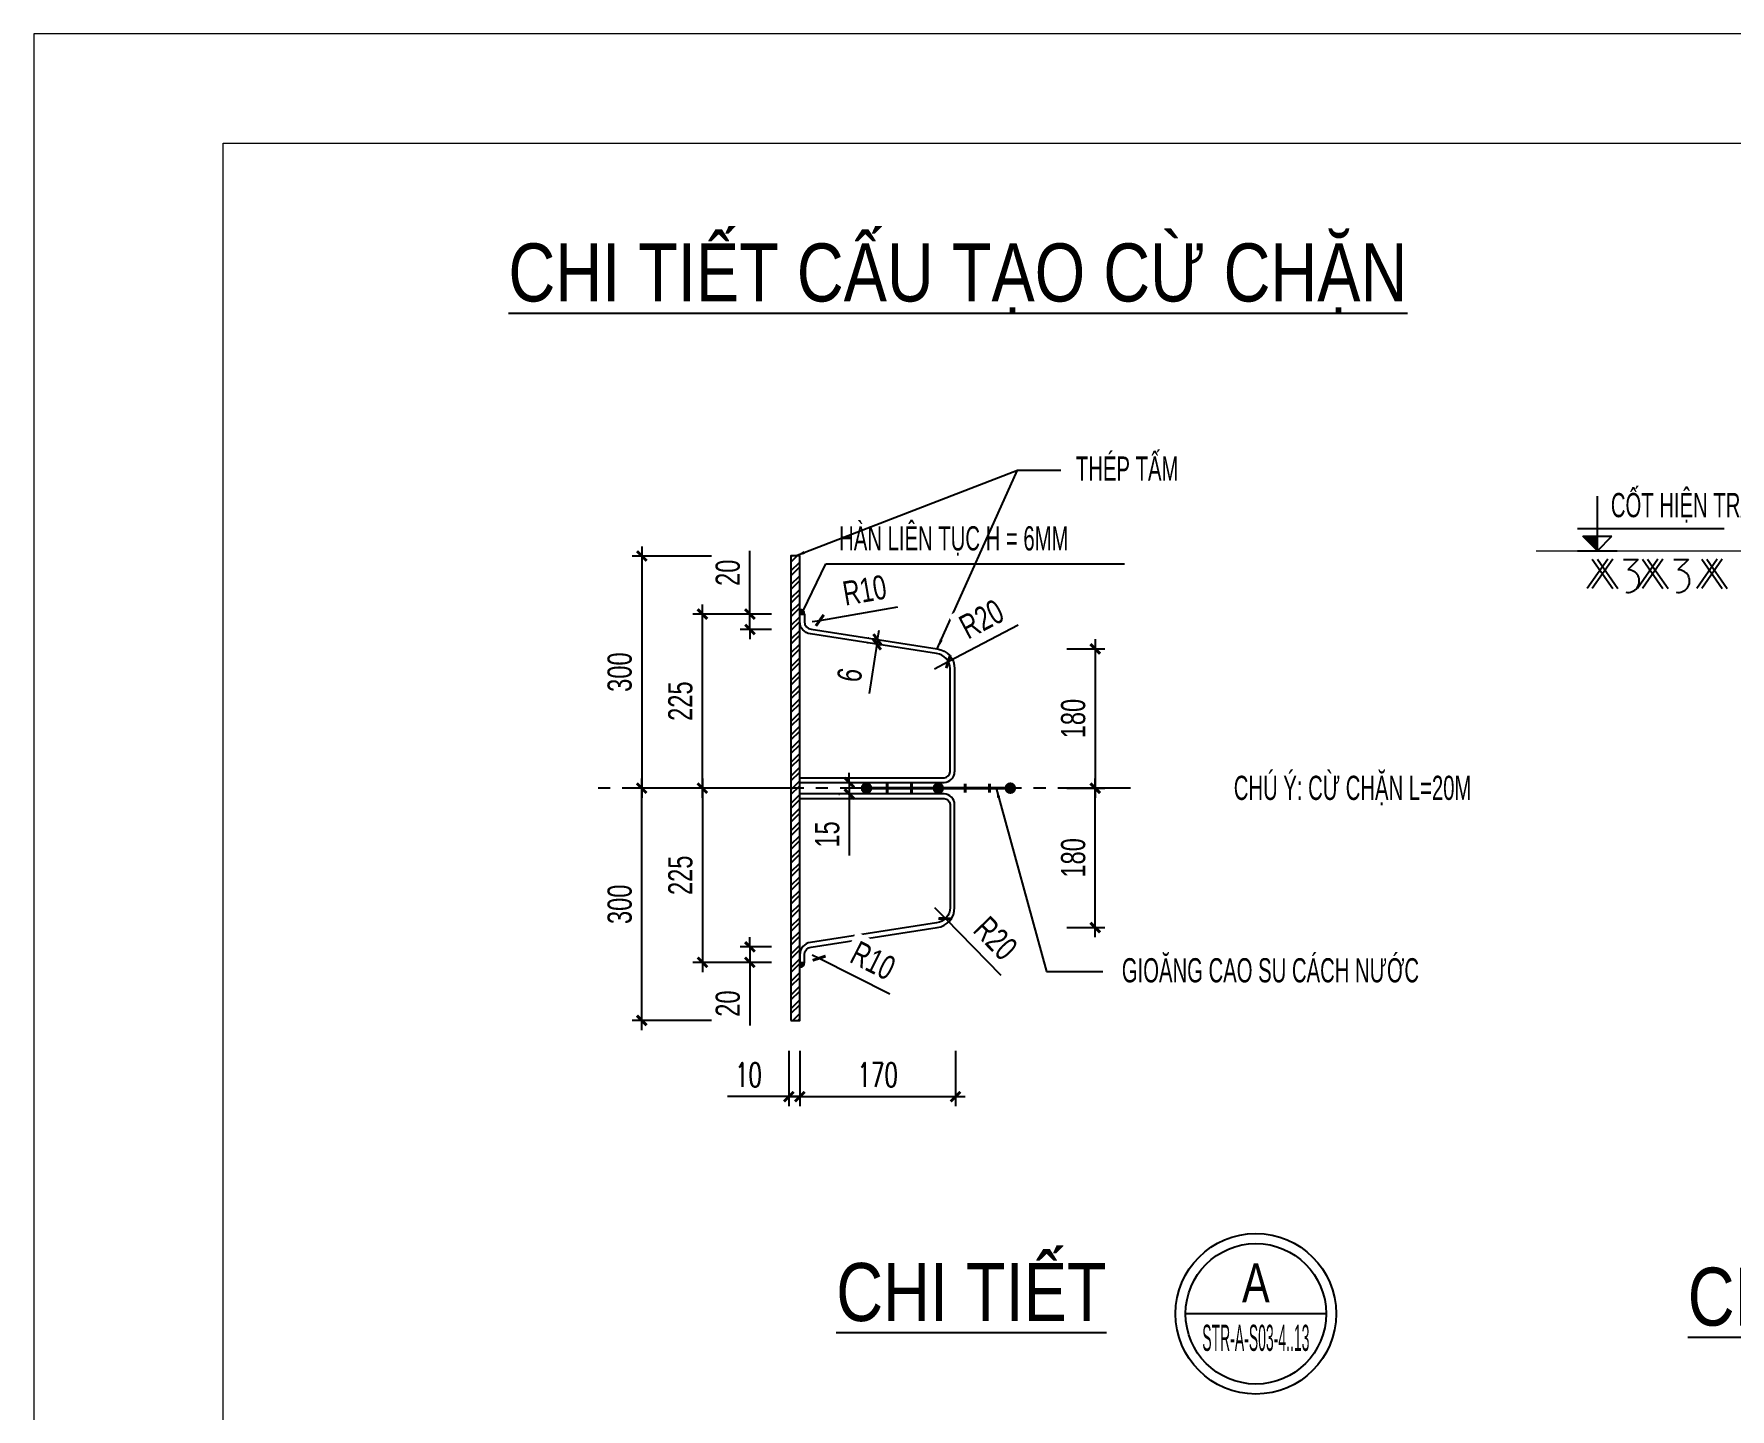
# Model space of a CAD drawing. Header units: millimetres. Extents: x -147841 to 368790, y -162721 to 84261.
# Drawn here: x 21476 to 39003, y -102336 to -88123 of the extents above; entities that cross this region are included whole.
import ezdxf
from ezdxf.enums import TextEntityAlignment as Align

# ---------------------------------------------------------------- set-up
doc = ezdxf.new("R2010")
doc.units = ezdxf.units.MM
doc.header["$LTSCALE"] = 1000
doc.header["$MEASUREMENT"] = 0
doc.header["$PDMODE"] = 1
doc.header["$PDSIZE"] = -10
doc.linetypes.add('CENTER2', pattern=[1.125, 0.75, -0.125, 0.125, -0.125])
doc.layers.get('0').update_dxf_attribs({"linetype": 'CONTINUOUS', "lineweight": 18})
doc.layers.get('DEFPOINTS').update_dxf_attribs({"color": 5, "linetype": 'CONTINUOUS', "lineweight": 18})
for name, color, linetype, lineweight in [('Ap0104_leader', 145, 'CONTINUOUS', 25), ('Ap0310_PSS', 130, 'CONTINUOUS', 30), ('ccu11-Dim', 8, 'CONTINUOUS', 18)]:
    doc.layers.add(name, color=color, linetype=linetype, lineweight=lineweight)
for name, color, linetype in [('ccu11-Chidan', 9, 'CONTINUOUS'), ('ccu11-Hatch', 250, 'CONTINUOUS'), ('ccu11-Manh', 8, 'CONTINUOUS'), ('ccu11-Thay', 7, 'CONTINUOUS'), ('ccu11-Truc', 13, 'CENTER2'), ('KC-Chidan', 9, 'CONTINUOUS'), ('KC-Text', 31, 'CONTINUOUS'), ('THAY', 7, 'CONTINUOUS')]:
    doc.layers.add(name, color=color, linetype=linetype)
doc.styles.add('Ap', font='1.shx', dxfattribs={"width": 0.8})
doc.styles.add('ARIAL', font='arial.ttf', dxfattribs={"width": 0.7})
doc.styles.add('ccu11-dim', font='vnsimli.shx', dxfattribs={"width": 0.65, "bigfont": 'bigfont.shx'})
doc.styles.add('ccu11-VnAvantH', font='VHAVAN_3.TTF', dxfattribs={"width": 0.8})
doc.dimstyles.new('2.5-100x8', dxfattribs={"dimscale": 100, "dimtxt": 2.5, "dimasz": 1, "dimexe": 1, "dimexo": 2, "dimgap": 1, "dimtad": 1, "dimdec": 1, "dimlfac": 0.125, "dimdsep": 46, "dimtxsty": 'ARIAL', "dimblk": 'ARCHTICK', "dimcen": -1, "dimdle": 1, "dimclrd": 256, "dimclre": 256, "dimclrt": 5, "dimadec": 0, "dimazin": 2, "dimtfac": 0.1, "dimtdec": 1, "dimtmove": 0, "dimatfit": 1, "dimldrblk": 'ARCHTICK', "dimfxl": 1, "dimtvp": 0.833333, "dimtfill": 1, "dimtolj": 1, "dimtzin": 12, "dimarcsym": 0})
doc.dimstyles.new('Ap_Model', dxfattribs={"dimscale": 100, "dimtxt": 2.5, "dimasz": 1, "dimexe": 1, "dimexo": 1, "dimgap": 1.2, "dimtad": 1, "dimdec": 0, "dimzin": 3, "dimdsep": 46, "dimtxsty": 'Ap', "dimblk": 'ARCHTICK', "dimcen": 1, "dimdle": 1, "dimclrd": 256, "dimclre": 256, "dimclrt": 7, "dimazin": 2, "dimtfac": 100, "dimtdec": 0, "dimtix": 1, "dimtmove": 2, "dimatfit": 2, "dimfxl": 1, "dimtolj": 1, "dimtzin": 0, "dimlwd": -1, "dimlwe": -1, "dimarcsym": 0})
doc.dimstyles.new('ccu11-100x10', dxfattribs={"dimscale": 100, "dimtxt": 2.5, "dimasz": 1, "dimexe": 1, "dimexo": 2, "dimgap": 1, "dimtad": 1, "dimdec": 0, "dimlfac": 0.1, "dimdsep": 46, "dimtxsty": 'ccu11-dim', "dimblk": 'ARCHTICK', "dimcen": -1, "dimdle": 1, "dimclrd": 256, "dimclre": 256, "dimclrt": 31, "dimadec": 0, "dimazin": 2, "dimtfac": 0.1, "dimtdec": 0, "dimtmove": 0, "dimatfit": 1, "dimldrblk": 'ARCHTICK', "dimfxl": 1, "dimtvp": 0.833333, "dimtolj": 1, "dimtzin": 12, "dimarcsym": 0})

# ---------------------------------------------------------------- blocks, each defined once
blk = doc.blocks.new('Water-stop')
at = {"layer": 'Ap0310_PSS', "ltscale": 0.1}
h = blk.add_hatch(color=256, dxfattribs=at)
h.paths.add_polyline_path([(-85.3, 0), (-100.3, 0, 1)])
h.paths.add_polyline_path([(-100.3, 0), (-85.3, 0, 1)])
h = blk.add_hatch(color=256, dxfattribs=at)
h.paths.add_polyline_path([(7.5, 0), (-7.5, 0, 1)])
h.paths.add_polyline_path([(7.5, 0, 1), (-7.5, 0)])
h = blk.add_hatch(color=256, dxfattribs=at)
h.paths.add_polyline_path([(85.5, 0), (100.5, 0, -1)])
h.paths.add_polyline_path([(100.5, 0), (85.5, 0, -1)])
at = {"layer": 'Ap0310_PSS', "const_width": 4}
for points in [[(-92.8, 0), (93, 0)], [(-66, 5.7), (-66, -5.7)], [(-34.8, 5.7), (-34.8, -5.7)], [(34.8, 5.7), (34.8, -5.7)], [(66, 5.7), (66, -5.7)]]:
    blk.add_lwpolyline(points, dxfattribs=at)
blk = doc.blocks.new('_ARCHTICK')
at = {"color": 0, "linetype": 'ByBlock', "const_width": 0.3}
blk.add_lwpolyline([(-0.5, -0.5), (0.5, 0.5)], dxfattribs=at)
blk = doc.blocks.new('*D41')
at = {"layer": 'ccu11-Dim', "lineweight": -2, "transparency": 16777216}
for p, q in [((29276, -98633), (29276, -99207)), ((29390, -98633), (29390, -99207)), ((29276, -99107), (28644, -99107)), ((29390, -99107), (29276, -99107)), ((29390, -99107), (29490, -99107))]:
    blk.add_line(p, q, dxfattribs=at)
at = {"layer": 'DEFPOINTS', "color": 0, "transparency": 16777216}
for p in [(29276, -98433), (29390, -98433), (29276, -99107)]:
    blk.add_point(p, dxfattribs=at)
at = {"layer": 'ccu11-Dim', "lineweight": -2, "transparency": 16777216, "xscale": 100, "yscale": 100, "zscale": 100}
blk.add_blockref('_ARCHTICK', (29276, -99107), dxfattribs=at)
at = {"layer": 'ccu11-Dim', "lineweight": -2, "transparency": 16777216, "xscale": 100, "yscale": 100, "zscale": 100, "rotation": 180}
blk.add_blockref('_ARCHTICK', (29390, -99107), dxfattribs=at)
at = {"layer": 'ccu11-Dim', "color": 31, "transparency": 16777216, "insert": (28860, -98882), "char_height": 250, "attachment_point": 5, "style": 'ccu11-dim'}
blk.add_mtext('\\A1;10', dxfattribs=at)
blk = doc.blocks.new('*D42')
at = {"layer": 'ccu11-Dim', "lineweight": -2, "transparency": 16777216}
for p, q in [((28384, -96019), (28384, -94019)), ((29099, -94119), (28284, -94119)), ((29099, -95919), (28284, -95919))]:
    blk.add_line(p, q, dxfattribs=at)
at = {"layer": 'DEFPOINTS', "color": 0, "transparency": 16777216}
for p in [(28384, -94119), (29299, -94119), (29299, -95919)]:
    blk.add_point(p, dxfattribs=at)
at = {"layer": 'ccu11-Dim', "lineweight": -2, "transparency": 16777216, "xscale": 100, "yscale": 100, "zscale": 100}
for p, rotation in [((28384, -94119), 90), ((28384, -95919), 270)]:
    blk.add_blockref('_ARCHTICK', p, dxfattribs=dict(at, rotation=rotation))
at = {"layer": 'ccu11-Dim', "color": 5, "transparency": 16777216, "insert": (28157, -95019), "char_height": 250, "attachment_point": 5, "rotation": 90, "style": 'ARIAL', "bg_fill": 3, "box_fill_scale": 1.25, "bg_fill_color": 256, "bg_fill_true_color": 13158600, "bg_fill_transparency": 0}
blk.add_mtext('\\A1;225', dxfattribs=at)
blk = doc.blocks.new('*D43')
at = {"layer": 'ccu11-Dim', "lineweight": -2, "transparency": 16777216}
for p, q in [((28875, -94119), (28875, -93466)), ((29099, -94119), (28775, -94119)), ((29099, -94279), (28775, -94279)), ((28875, -94279), (28875, -94119)), ((28875, -94279), (28875, -94379))]:
    blk.add_line(p, q, dxfattribs=at)
at = {"layer": 'DEFPOINTS', "color": 0, "transparency": 16777216}
for p in [(28875, -94119), (29299, -94119), (29299, -94279)]:
    blk.add_point(p, dxfattribs=at)
at = {"layer": 'ccu11-Dim', "lineweight": -2, "transparency": 16777216, "xscale": 100, "yscale": 100, "zscale": 100}
for p, rotation in [((28875, -94119), 270), ((28875, -94279), 90)]:
    blk.add_blockref('_ARCHTICK', p, dxfattribs=dict(at, rotation=rotation))
at = {"layer": 'ccu11-Dim', "color": 5, "transparency": 16777216, "insert": (28647, -93692), "char_height": 250, "attachment_point": 5, "rotation": 90, "style": 'ARIAL', "bg_fill": 3, "box_fill_scale": 1.25, "bg_fill_color": 256, "bg_fill_true_color": 13158600, "bg_fill_transparency": 0}
blk.add_mtext('\\A1;20', dxfattribs=at)
blk = doc.blocks.new('*D44')
at = {"layer": 'ccu11-Dim', "lineweight": -2, "transparency": 16777216}
for p, q in [((29099, -97559), (28775, -97559)), ((28875, -97559), (28875, -97459)), ((28875, -97559), (28875, -97719)), ((29099, -97719), (28775, -97719)), ((28875, -97719), (28875, -98372))]:
    blk.add_line(p, q, dxfattribs=at)
at = {"layer": 'DEFPOINTS', "color": 0, "transparency": 16777216}
for p in [(29299, -97559), (28875, -97719), (29299, -97719)]:
    blk.add_point(p, dxfattribs=at)
at = {"layer": 'ccu11-Dim', "lineweight": -2, "transparency": 16777216, "xscale": 100, "yscale": 100, "zscale": 100}
for p, rotation in [((28875, -97559), 270), ((28875, -97719), 90)]:
    blk.add_blockref('_ARCHTICK', p, dxfattribs=dict(at, rotation=rotation))
at = {"layer": 'ccu11-Dim', "color": 5, "transparency": 16777216, "insert": (28647, -98145), "char_height": 250, "attachment_point": 5, "rotation": 90, "style": 'ARIAL', "bg_fill": 3, "box_fill_scale": 1.25, "bg_fill_color": 256, "bg_fill_true_color": 13158600, "bg_fill_transparency": 0}
blk.add_mtext('\\A1;20', dxfattribs=at)
blk = doc.blocks.new('*D45')
at = {"layer": 'ccu11-Dim', "lineweight": -2, "transparency": 16777216}
for p, q in [((28479, -93519), (27657, -93519)), ((27757, -93419), (27757, -96019)), ((28479, -95919), (27657, -95919))]:
    blk.add_line(p, q, dxfattribs=at)
at = {"layer": 'DEFPOINTS', "color": 0, "transparency": 16777216}
for p in [(28679, -93519), (27757, -95919), (28679, -95919)]:
    blk.add_point(p, dxfattribs=at)
at = {"layer": 'ccu11-Dim', "lineweight": -2, "transparency": 16777216, "xscale": 100, "yscale": 100, "zscale": 100}
for p, rotation in [((27757, -93519), 90), ((27757, -95919), 270)]:
    blk.add_blockref('_ARCHTICK', p, dxfattribs=dict(at, rotation=rotation))
at = {"layer": 'ccu11-Dim', "color": 5, "transparency": 16777216, "insert": (27530, -94719), "char_height": 250, "attachment_point": 5, "rotation": 90, "style": 'ARIAL', "bg_fill": 3, "box_fill_scale": 1.25, "bg_fill_color": 256, "bg_fill_true_color": 13158600, "bg_fill_transparency": 0}
blk.add_mtext('\\A1;300', dxfattribs=at)
blk = doc.blocks.new('*D46')
at = {"layer": 'ccu11-Dim', "lineweight": -2, "transparency": 16777216}
for p, q in [((32443, -94379), (32443, -96019)), ((32151, -94479), (32543, -94479)), ((32151, -95919), (32543, -95919))]:
    blk.add_line(p, q, dxfattribs=at)
at = {"layer": 'DEFPOINTS', "color": 0, "transparency": 16777216}
for p in [(31951, -94479), (31951, -95919), (32443, -95919)]:
    blk.add_point(p, dxfattribs=at)
at = {"layer": 'ccu11-Dim', "lineweight": -2, "transparency": 16777216, "xscale": 100, "yscale": 100, "zscale": 100}
for p, rotation in [((32443, -94479), 90), ((32443, -95919), 270)]:
    blk.add_blockref('_ARCHTICK', p, dxfattribs=dict(at, rotation=rotation))
at = {"layer": 'ccu11-Dim', "color": 5, "transparency": 16777216, "insert": (32216, -95199), "char_height": 250, "attachment_point": 5, "rotation": 90, "style": 'ARIAL', "bg_fill": 3, "box_fill_scale": 1.25, "bg_fill_color": 256, "bg_fill_true_color": 13158600, "bg_fill_transparency": 0}
blk.add_mtext('\\A1;180', dxfattribs=at)
blk = doc.blocks.new('*D47')
at = {"layer": 'ccu11-Dim', "lineweight": -2, "transparency": 16777216}
for p, q in [((29390, -98633), (29390, -99207)), ((31000, -98633), (31000, -99207)), ((29290, -99107), (31100, -99107))]:
    blk.add_line(p, q, dxfattribs=at)
at = {"layer": 'DEFPOINTS', "color": 0, "transparency": 16777216}
for p in [(29390, -98433), (31000, -98433), (31000, -99107)]:
    blk.add_point(p, dxfattribs=at)
at = {"layer": 'ccu11-Dim', "lineweight": -2, "transparency": 16777216, "xscale": 100, "yscale": 100, "zscale": 100, "rotation": 180}
blk.add_blockref('_ARCHTICK', (29390, -99107), dxfattribs=at)
at = {"layer": 'ccu11-Dim', "lineweight": -2, "transparency": 16777216, "xscale": 100, "yscale": 100, "zscale": 100}
blk.add_blockref('_ARCHTICK', (31000, -99107), dxfattribs=at)
at = {"layer": 'ccu11-Dim', "color": 31, "transparency": 16777216, "insert": (30195, -98882), "char_height": 250, "attachment_point": 5, "style": 'ccu11-dim'}
blk.add_mtext('\\A1;170', dxfattribs=at)
blk = doc.blocks.new('*D48')
at = {"layer": 'ccu11-Dim', "lineweight": -2, "transparency": 16777216}
for p, q in [((32443, -97459), (32443, -95819)), ((32151, -95919), (32543, -95919)), ((32151, -97359), (32543, -97359))]:
    blk.add_line(p, q, dxfattribs=at)
at = {"layer": 'DEFPOINTS', "color": 0, "transparency": 16777216}
for p in [(31951, -95919), (32443, -95919), (31951, -97359)]:
    blk.add_point(p, dxfattribs=at)
at = {"layer": 'ccu11-Dim', "lineweight": -2, "transparency": 16777216, "xscale": 100, "yscale": 100, "zscale": 100}
for p, rotation in [((32443, -95919), 90), ((32443, -97359), 270)]:
    blk.add_blockref('_ARCHTICK', p, dxfattribs=dict(at, rotation=rotation))
at = {"layer": 'ccu11-Dim', "color": 5, "transparency": 16777216, "insert": (32216, -96639), "char_height": 250, "attachment_point": 5, "rotation": 90, "style": 'ARIAL', "bg_fill": 3, "box_fill_scale": 1.25, "bg_fill_color": 256, "bg_fill_true_color": 13158600, "bg_fill_transparency": 0}
blk.add_mtext('\\A1;180', dxfattribs=at)
blk = doc.blocks.new('*D49')
at = {"layer": 'ccu11-Dim', "lineweight": -2, "transparency": 16777216}
for p, q in [((28384, -95819), (28384, -97819)), ((29099, -95919), (28284, -95919)), ((29099, -97719), (28284, -97719))]:
    blk.add_line(p, q, dxfattribs=at)
at = {"layer": 'DEFPOINTS', "color": 0, "transparency": 16777216}
for p in [(29299, -95919), (28384, -97719), (29299, -97719)]:
    blk.add_point(p, dxfattribs=at)
at = {"layer": 'ccu11-Dim', "lineweight": -2, "transparency": 16777216, "xscale": 100, "yscale": 100, "zscale": 100}
for p, rotation in [((28384, -95919), 90), ((28384, -97719), 270)]:
    blk.add_blockref('_ARCHTICK', p, dxfattribs=dict(at, rotation=rotation))
at = {"layer": 'ccu11-Dim', "color": 5, "transparency": 16777216, "insert": (28157, -96819), "char_height": 250, "attachment_point": 5, "rotation": 90, "style": 'ARIAL', "bg_fill": 3, "box_fill_scale": 1.25, "bg_fill_color": 256, "bg_fill_true_color": 13158600, "bg_fill_transparency": 0}
blk.add_mtext('\\A1;225', dxfattribs=at)
blk = doc.blocks.new('*D50')
at = {"layer": 'ccu11-Dim', "lineweight": -2, "transparency": 16777216}
for p, q in [((27757, -98419), (27757, -95819)), ((28479, -95919), (27657, -95919)), ((28479, -98319), (27657, -98319))]:
    blk.add_line(p, q, dxfattribs=at)
at = {"layer": 'DEFPOINTS', "color": 0, "transparency": 16777216}
for p in [(27757, -95919), (28679, -95919), (28679, -98319)]:
    blk.add_point(p, dxfattribs=at)
at = {"layer": 'ccu11-Dim', "lineweight": -2, "transparency": 16777216, "xscale": 100, "yscale": 100, "zscale": 100}
for p, rotation in [((27757, -95919), 90), ((27757, -98319), 270)]:
    blk.add_blockref('_ARCHTICK', p, dxfattribs=dict(at, rotation=rotation))
at = {"layer": 'ccu11-Dim', "color": 5, "transparency": 16777216, "insert": (27530, -97119), "char_height": 250, "attachment_point": 5, "rotation": 90, "style": 'ARIAL', "bg_fill": 3, "box_fill_scale": 1.25, "bg_fill_color": 256, "bg_fill_true_color": 13158600, "bg_fill_transparency": 0}
blk.add_mtext('\\A1;300', dxfattribs=at)
blk = doc.blocks.new('*D51')
at = {"layer": 'ccu11-Dim', "lineweight": -2, "transparency": 16777216}
for p, q in [((30924, -94610), (31647, -94229)), ((30782, -94685), (30924, -94610))]:
    blk.add_line(p, q, dxfattribs=at)
at = {"layer": 'DEFPOINTS', "color": 0, "transparency": 16777216}
for p in [(30924, -94610), (30782, -94685)]:
    blk.add_point(p, dxfattribs=at)
at = {"layer": 'ccu11-Dim', "lineweight": -2, "transparency": 16777216, "xscale": 100, "yscale": 100, "zscale": 100, "rotation": 207.8185181734321}
blk.add_blockref('_ARCHTICK', (30924, -94610), dxfattribs=at)
at = {"layer": 'ccu11-Dim', "color": 5, "transparency": 16777216, "insert": (31268, -94171), "char_height": 250, "attachment_point": 5, "rotation": 27.8185, "style": 'ARIAL', "bg_fill": 3, "box_fill_scale": 1.25, "bg_fill_color": 256, "bg_fill_true_color": 13158600, "bg_fill_transparency": 0}
blk.add_mtext('\\A1;R20', dxfattribs=at)
blk = doc.blocks.new('*D52')
at = {"layer": 'ccu11-Dim', "lineweight": -2, "transparency": 16777216}
for p, q in [((30193, -94383), (30209, -94284)), ((30096, -94417), (30087, -94415)), ((30104, -94369), (30095, -94368)), ((30186, -94430), (30107, -94940)), ((30193, -94383), (30186, -94430))]:
    blk.add_line(p, q, dxfattribs=at)
at = {"layer": 'DEFPOINTS', "color": 0, "transparency": 16777216}
for p in [(30186, -94430), (30294, -94447), (30301, -94400)]:
    blk.add_point(p, dxfattribs=at)
at = {"layer": 'ccu11-Dim', "lineweight": -2, "transparency": 16777216, "xscale": 100, "yscale": 100, "zscale": 100}
for p, rotation in [((30186, -94430), 81.18980234206094), ((30193, -94383), 261.1898023420609)]:
    blk.add_blockref('_ARCHTICK', p, dxfattribs=dict(at, rotation=rotation))
at = {"layer": 'ccu11-Dim', "color": 5, "transparency": 16777216, "insert": (29906, -94749), "char_height": 250, "attachment_point": 5, "rotation": 81.1898, "style": 'ARIAL', "bg_fill": 3, "box_fill_scale": 1.25, "bg_fill_color": 256, "bg_fill_true_color": 13158600, "bg_fill_transparency": 0}
blk.add_mtext('\\A1;6', dxfattribs=at)
blk = doc.blocks.new('*D53')
at = {"layer": 'ccu11-Dim', "lineweight": -2, "transparency": 16777216}
for p, q in [((29795, -95859), (29802, -95859)), ((29902, -95859), (29902, -95759)), ((29902, -95859), (29902, -95979)), ((29795, -95979), (29802, -95979)), ((29902, -95979), (29902, -96614))]:
    blk.add_line(p, q, dxfattribs=at)
at = {"layer": 'DEFPOINTS', "color": 0, "transparency": 16777216}
for p in [(29995, -95859), (29902, -95979), (29995, -95979)]:
    blk.add_point(p, dxfattribs=at)
at = {"layer": 'ccu11-Dim', "lineweight": -2, "transparency": 16777216, "xscale": 100, "yscale": 100, "zscale": 100}
for p, rotation in [((29902, -95859), 270), ((29902, -95979), 90)]:
    blk.add_blockref('_ARCHTICK', p, dxfattribs=dict(at, rotation=rotation))
at = {"layer": 'ccu11-Dim', "color": 5, "transparency": 16777216, "insert": (29675, -96397), "char_height": 250, "attachment_point": 5, "rotation": 90, "style": 'ARIAL', "bg_fill": 3, "box_fill_scale": 1.25, "bg_fill_color": 256, "bg_fill_true_color": 13158600, "bg_fill_transparency": 0}
blk.add_mtext('\\A1;15', dxfattribs=at)
blk = doc.blocks.new('*D54')
at = {"layer": 'ccu11-Dim', "lineweight": -2, "transparency": 16777216}
for p, q in [((29597, -94184), (30403, -94044)), ((29518, -94197), (29597, -94184))]:
    blk.add_line(p, q, dxfattribs=at)
at = {"layer": 'DEFPOINTS', "color": 0, "transparency": 16777216}
for p in [(29518, -94197), (29597, -94184)]:
    blk.add_point(p, dxfattribs=at)
at = {"layer": 'ccu11-Dim', "lineweight": -2, "transparency": 16777216, "xscale": 100, "yscale": 100, "zscale": 100, "rotation": 189.8272606830464}
blk.add_blockref('_ARCHTICK', (29597, -94184), dxfattribs=at)
at = {"layer": 'ccu11-Dim', "color": 5, "transparency": 16777216, "insert": (30060, -93873), "char_height": 250, "attachment_point": 5, "rotation": 9.8273, "style": 'ARIAL', "bg_fill": 3, "box_fill_scale": 1.25, "bg_fill_color": 256, "bg_fill_true_color": 13158600, "bg_fill_transparency": 0}
blk.add_mtext('\\A1;R10', dxfattribs=at)
blk = doc.blocks.new('*D55')
at = {"layer": 'ccu11-Dim', "lineweight": -2, "transparency": 16777216}
for p, q in [((29518, -97640), (29590, -97676)), ((29590, -97676), (30320, -98044))]:
    blk.add_line(p, q, dxfattribs=at)
at = {"layer": 'DEFPOINTS', "color": 0, "transparency": 16777216}
for p in [(29518, -97640), (29590, -97676)]:
    blk.add_point(p, dxfattribs=at)
at = {"layer": 'ccu11-Dim', "lineweight": -2, "transparency": 16777216, "xscale": 100, "yscale": 100, "zscale": 100, "rotation": 153.278729181503}
blk.add_blockref('_ARCHTICK', (29590, -97676), dxfattribs=at)
at = {"layer": 'ccu11-Dim', "color": 5, "transparency": 16777216, "insert": (30147, -97701), "char_height": 250, "attachment_point": 5, "rotation": 333.2787, "style": 'ARIAL', "bg_fill": 3, "box_fill_scale": 1.25, "bg_fill_color": 256, "bg_fill_true_color": 13158600, "bg_fill_transparency": 0}
blk.add_mtext('\\A1;R10', dxfattribs=at)
blk = doc.blocks.new('*D56')
at = {"layer": 'ccu11-Dim', "lineweight": -2, "transparency": 16777216}
for p, q in [((30782, -97153), (30894, -97267)), ((30894, -97267), (31467, -97851))]:
    blk.add_line(p, q, dxfattribs=at)
at = {"layer": 'DEFPOINTS', "color": 0, "transparency": 16777216}
for p in [(30782, -97153), (30894, -97267)]:
    blk.add_point(p, dxfattribs=at)
at = {"layer": 'ccu11-Dim', "lineweight": -2, "transparency": 16777216, "xscale": 100, "yscale": 100, "zscale": 100, "rotation": 134.419415780496}
blk.add_blockref('_ARCHTICK', (30894, -97267), dxfattribs=at)
at = {"layer": 'ccu11-Dim', "color": 5, "transparency": 16777216, "insert": (31413, -97471), "char_height": 250, "attachment_point": 5, "rotation": 314.4194, "style": 'ARIAL', "bg_fill": 3, "box_fill_scale": 1.25, "bg_fill_color": 256, "bg_fill_true_color": 13158600, "bg_fill_transparency": 0}
blk.add_mtext('\\A1;R20', dxfattribs=at)
blk = doc.blocks.new('ct-ve')
at = {"layer": 'ccu11-Chidan', "color": 7}
blk.add_lwpolyline([(484, 0), (-484, 0)], dxfattribs=at)
at = {"layer": 'ccu11-Chidan', "color": 9}
blk.add_circle((0, 0), 553, dxfattribs=at)
at = {"layer": 'ccu11-Chidan', "color": 3}
blk.add_circle((0, 0), 484, dxfattribs=at)
at = {"layer": 'ccu11-Chidan', "color": 7, "style": 'ccu11-VnAvantH', "width": 0.8}
blk.add_attdef('B', text='', height=250, dxfattribs=at).set_placement((0, 0), align=Align.BOTTOM_CENTER)
blk.add_attdef('B', text='', height=180, dxfattribs=at).set_placement((0, -76), align=Align.TOP_CENTER)
blk = doc.blocks.new('*U22')
for p, q in [((165, 0), (165, 452)), ((0, 184), (1212, 184)), ((0, 0), (329, 0)), ((45, 120), (284, 120)), ((165, 0), (45, 120)), ((165, 0), (284, 120))]:
    blk.add_line(p, q)
at = {"color": 251}
blk.add_solid([(45, 120), (165, 120), (165, 0)], dxfattribs=at)
at = {"color": 31, "ltscale": 10, "style": 'ARIAL', "width": 0.6}
blk.add_attdef('CCD1', (276, 278), '', height=200, dxfattribs=at)

msp = doc.modelspace()

# ---------------------------------------------------------------- hatches: boundary and pattern name
at = {"layer": 'ccu11-Hatch'}
for points in [[(29390.32, -94070.75), (29390.32, -94118.75), (29438.32, -94118.75, 0.41421356)], [(29390.32, -97768.75), (29390.32, -97720.75), (29438.32, -97720.75, -0.41421356)]]:
    msp.add_hatch(color=256, dxfattribs=at).paths.add_polyline_path(points)

# ---------------------------------------------------------------- linework, layer by layer
msp.add_line((36997.68, -93465.24), (41956.75, -93465.24))
at = {"layer": 'ccu11-Manh'}
for p, q in [((29424.26, -94084.81), (29659.6, -93600.07)), ((29659.6, -93600.07), (32744.94, -93600.07))]:
    msp.add_line(p, q, dxfattribs=at)
at = {"layer": 'ccu11-Thay'}
msp.add_lwpolyline([(29298.65, -98318.75), (29390.32, -98318.75), (29390.32, -93518.75), (29298.65, -93518.75)], close=True, dxfattribs=at)
at = {"layer": 'ccu11-Thay', "flags": 128}
for points in [[(29390.32, -95810.75), (30880.74, -95810.75, 0.41421356), (30942.32, -95749.16), (30942.32, -94684.78, 0.37448333), (30804.26, -94526.29), (29500.77, -94324.27, -0.37448333), (29390.32, -94197.47), (29390.32, -94118.75), (29438.32, -94118.75, 0.41421356), (29390.32, -94070.75)], [(29438.32, -94118.75), (29438.32, -94197.47, 0.37448333), (29507.36, -94276.72), (30810.84, -94478.75, -0.37448333), (30990.32, -94684.78), (30990.32, -95749.16)], [(29390.32, -95858.75), (30880.74, -95858.75, 0.41421356), (30990.32, -95749.16)], [(30990.32, -96088.33, 0.41421356), (30880.74, -95978.75), (29390.32, -95978.75)], [(29390.32, -96026.75), (30880.74, -96026.75, -0.41421356), (30942.32, -96088.33), (30942.32, -97152.71, -0.37448333), (30804.26, -97311.2), (29500.77, -97513.23, 0.37448333), (29390.32, -97640.02), (29390.32, -97718.75), (29438.32, -97718.75), (29438.32, -97640.02, -0.37448333), (29507.36, -97560.77), (30810.84, -97358.75, 0.37448333), (30990.32, -97152.71), (30990.32, -96088.33)], [(29390.32, -97768.75, 0.41421356), (29438.32, -97720.75)]]:
    msp.add_lwpolyline(points, format="xyb", dxfattribs=at)
at = {"layer": 'THAY', "color": 8}
for p, q in [((37738.29, -93550.9), (37527.34, -93856.19)), ((37790.23, -93550.9), (37579.28, -93856.19)), ((37579.28, -93550.9), (37790.23, -93856.19)), ((37631.22, -93550.9), (37842.17, -93856.19)), ((37902.57, -93553.36), (38053.67, -93553.36)), ((38053.67, -93553.36), (37945.07, -93661.84)), ((38257.7, -93550.9), (38046.75, -93856.19)), ((38309.64, -93550.9), (38098.69, -93856.19)), ((38098.69, -93550.9), (38309.64, -93856.19)), ((38150.63, -93550.9), (38361.58, -93856.19)), ((38421.98, -93553.36), (38573.09, -93553.36)), ((38573.09, -93553.36), (38464.48, -93661.84)), ((38868.69, -93550.9), (38657.74, -93856.19)), ((38920.63, -93550.9), (38709.68, -93856.19)), ((38709.68, -93550.9), (38920.63, -93856.19)), ((38761.62, -93550.9), (38972.57, -93856.19))]:
    msp.add_line(p, q, dxfattribs=at)
for centre in [(37948.6, -93778.45), (38468.01, -93778.45)]:
    msp.add_arc(centre, 116.66, 258.919731, 91.735433, dxfattribs=at)

# ---------------------------------------------------------------- block references
at = {"layer": 'Ap0104_leader', "xscale": 8, "yscale": 8, "zscale": 8}
msp.add_blockref('Water-stop', (30821.62, -95918.75), dxfattribs=at)
at = {"layer": 'ccu11-Chidan'}
ref = msp.add_blockref('ct-ve', (34102.57, -101351.28), dxfattribs=dict(at, xscale=1.5, yscale=1.5, zscale=1.5))
ref.add_attrib('B', 'a', dxfattribs={"color": 7, "height": 400, "style": 'ccu11-VnAvantH', "width": 0.8}).set_placement((34102.57, -101351.28), align=Align.BOTTOM_CENTER)
ref.add_attrib('B', 'STR-A-S03-4..13', dxfattribs={"color": 31, "height": 270, "style": 'ccu11-VnAvantH', "width": 0.4}).set_placement((34102.57, -101464.75), align=Align.TOP_CENTER)
at = {"layer": 'KC-Chidan', "xscale": 1.25, "yscale": 1.25, "zscale": 1.25}
msp.add_blockref('*U22', (37425.83, -93465.24), dxfattribs=at).add_auto_attribs({'CCD1': 'CỐT HIỆN TRẠNG'})

# ---------------------------------------------------------------- texts
at = {"layer": 'KC-Text', "style": 'ARIAL', "width": 0.8}
for s, p in [('%%UCHI TIẾT CẤU TẠO CỪ CHẶN', (31023.84, -90888.11)), ('%%UCHI TIẾT', (31163.33, -101426.28)), ('%%UCHI TIẾT ỐNG THÉP TẠI DỈNH TƯỜNG VÂY', (45471.59, -101474))]:
    msp.add_text(s, height=600, dxfattribs=at).set_placement(p, align=Align.CENTER)
at = {"layer": 'KC-Text', "color": 1, "style": 'ARIAL', "width": 0.6}
for s, p in [('THÉP TẤM', (32243.15, -92740.34)), ('HÀN LIÊN TỤC H = 6MM', (29796.94, -93461.17)), ('CHÚ Ý: CỪ CHẶN L=20M', (33874.38, -96040.01, -358959.88)), ('GIOĂNG CAO SU CÁCH NƯỚC', (32717.57, -97925.8, -287167.9))]:
    msp.add_text(s, height=250, dxfattribs=at).set_placement(p)

# ---------------------------------------------------------------- dimensions: what is measured, and where the dimension line sits
at = {"layer": 'ccu11-Dim'}
dim = msp.add_linear_dim(base=(32443.47, -95918.75), p1=(31951.48, -94478.75), p2=(31951.48, -95918.75), angle=90, dimstyle='2.5-100x8', dxfattribs=at)
dim.commit()
dim.dimension.update_dxf_attribs({"geometry": '*D46', "text_midpoint": (32215.83, -95198.75)})
dim = msp.add_linear_dim(base=(29275.74, -99107.08), p1=(29390.32, -98433.34), p2=(29275.74, -98433.34), angle=180, text='10', dimstyle='ccu11-100x10', dxfattribs=at)
dim.commit()
dim.dimension.update_dxf_attribs({"geometry": '*D41', "text_midpoint": (28859.67, -98882.08)})

# ---------------------------------------------------------------- next in the draw order: dimensions: what is measured, and where the dimension line sits
for base, p1, p2, picture, middle in [((28384.2, -94118.75), (29298.65, -95918.75), (29298.65, -94118.75), '*D42', (28156.56, -95018.75)), ((28875.02, -97718.75), (29298.65, -97558.75), (29298.65, -97718.75), '*D44', (28647.38, -98145.28))]:
    dim = msp.add_linear_dim(base=base, p1=p1, p2=p2, angle=90, dimstyle='2.5-100x8', dxfattribs=at)
    dim.commit()
    dim.dimension.update_dxf_attribs({"geometry": picture, "text_midpoint": middle})
dim = msp.add_aligned_dim(p1=(30301.26, -94399.77), p2=(30293.91, -94447.19), distance=-109.11, dimstyle='2.5-100x8', dxfattribs=at)
dim.commit()
dim.dimension.update_dxf_attribs({"geometry": '*D52', "text_midpoint": (29906.33, -94749.17)})
dim = msp.add_radius_dim(center=(29518.32, -97640.02), mpoint=(29589.78, -97675.99), dimstyle='2.5-100x8', dxfattribs=at)
dim.commit()
dim.dimension.update_dxf_attribs({"geometry": '*D55', "text_midpoint": (30146.59, -97701.43)})

# ---------------------------------------------------------------- next in the draw order: leaders
at = {"layer": 'ccu11-Manh'}
for points in [[(30810.84, -94478.75), (31637.97, -92630.39), (32085.9, -92630.39)], [(31419.43, -95918.75), (31938.81, -97813.04), (32522.16, -97813.04)]]:
    msp.add_leader(points, dimstyle='Ap_Model', override={"dimlfac": 0.25}, dxfattribs=at)

# ---------------------------------------------------------------- next in the draw order: dimensions: what is measured, and where the dimension line sits
at = {"layer": 'ccu11-Dim'}
dim = msp.add_linear_dim(base=(28875.02, -94118.75), p1=(29298.65, -94278.75), p2=(29298.65, -94118.75), angle=270, dimstyle='2.5-100x8', dxfattribs=at)
dim.commit()
dim.dimension.update_dxf_attribs({"geometry": '*D43', "text_midpoint": (28647.38, -93692.21)})
for center, mpoint, picture, middle in [((29518.32, -94197.47), (29597.15, -94183.82), '*D54', (30059.61, -93872.68)), ((30782.32, -94684.78), (30923.83, -94610.12), '*D51', (31267.58, -94171.35)), ((30782.32, -97152.71), (30894.31, -97266.99), '*D56', (31413, -97471.05))]:
    dim = msp.add_radius_dim(center=center, mpoint=mpoint, dimstyle='2.5-100x8', dxfattribs=at)
    dim.commit()
    dim.dimension.update_dxf_attribs({"geometry": picture, "text_midpoint": middle})
dim = msp.add_linear_dim(base=(31000.32, -99107.08), p1=(29390.32, -98433.34), p2=(31000.32, -98433.34), text='170', dimstyle='ccu11-100x10', dxfattribs=at)
dim.commit()
dim.dimension.update_dxf_attribs({"geometry": '*D47', "text_midpoint": (30195.32, -98882.08)})

# ---------------------------------------------------------------- next in the draw order: dimensions: what is measured, and where the dimension line sits
dim = msp.add_linear_dim(base=(27757.35, -95918.75), p1=(28679.02, -93518.75), p2=(28679.02, -95918.75), angle=90, dimstyle='2.5-100x8', dxfattribs=at)
dim.commit()
dim.dimension.update_dxf_attribs({"geometry": '*D45', "text_midpoint": (27529.62, -94718.75)})

# ---------------------------------------------------------------- next in the draw order: leaders
at = {"layer": 'ccu11-Manh'}
msp.add_leader([(29344.49, -93518.75), (31637.97, -92630.39), (32085.9, -92630.39)], dimstyle='Ap_Model', override={"dimlfac": 0.25}, dxfattribs=at)

# ---------------------------------------------------------------- next in the draw order: linework, layer by layer
at = {"layer": 'ccu11-Truc'}
msp.add_line((32805.93, -95918.75), (27240.33, -95918.75), dxfattribs=at)

# ---------------------------------------------------------------- next in the draw order: dimensions: what is measured, and where the dimension line sits
at = {"layer": 'ccu11-Dim'}
for base, p1, p2, picture, middle in [((28384.2, -97718.75), (29298.65, -95918.75), (29298.65, -97718.75), '*D49', (28156.56, -96818.75)), ((32443.47, -95918.75), (31951.48, -97358.75), (31951.48, -95918.75), '*D48', (32215.83, -96638.75))]:
    dim = msp.add_linear_dim(base=base, p1=p1, p2=p2, angle=270, dimstyle='2.5-100x8', dxfattribs=at)
    dim.commit()
    dim.dimension.update_dxf_attribs({"geometry": picture, "text_midpoint": middle})
dim = msp.add_linear_dim(base=(29902.37, -95978.75), p1=(29995.46, -95858.75), p2=(29995.46, -95978.75), angle=90, dimstyle='2.5-100x8', dxfattribs=at)
dim.commit()
dim.dimension.update_dxf_attribs({"geometry": '*D53', "text_midpoint": (29902.37, -96396.51), "dimtype": 160})

# ---------------------------------------------------------------- next in the draw order: hatches: boundary and pattern name
at = {"layer": 'ccu11-Hatch'}
h = msp.add_hatch(dxfattribs=at)
h.set_pattern_fill('STEEL', color=256, scale=800, style=0)
h.set_pattern_definition([(45, (31924.08, -96329.94), (-70.7107, 70.7107), []), (45, (31924.08, -96279.94), (-70.7107, 70.7107), [])])
h.paths.add_polyline_path([(29298.65, -98318.75), (29390.32, -98318.75), (29390.32, -93518.75), (29298.65, -93518.75)])

# ---------------------------------------------------------------- next in the draw order: dimensions: what is measured, and where the dimension line sits
at = {"layer": 'ccu11-Dim'}
dim = msp.add_linear_dim(base=(27757.35, -95918.75), p1=(28679.02, -98318.75), p2=(28679.02, -95918.75), angle=270, dimstyle='2.5-100x8', dxfattribs=at)
dim.commit()
dim.dimension.update_dxf_attribs({"geometry": '*D50', "text_midpoint": (27529.62, -97118.75)})

# ---------------------------------------------------------------- next in the draw order: linework, layer by layer
at = {"layer": 'DEFPOINTS'}
for points in [[(21476.35, -147822.59), (106001.1, -147822.59), (106001.1, -88122.59), (21476.35, -88122.59)], [(97092.37, -146296.45), (23433.46, -146296.45), (23433.46, -89251.35), (97092.37, -89251.35)]]:
    msp.add_lwpolyline(points, close=True, dxfattribs=at)

doc.saveas('drawing.dxf')
